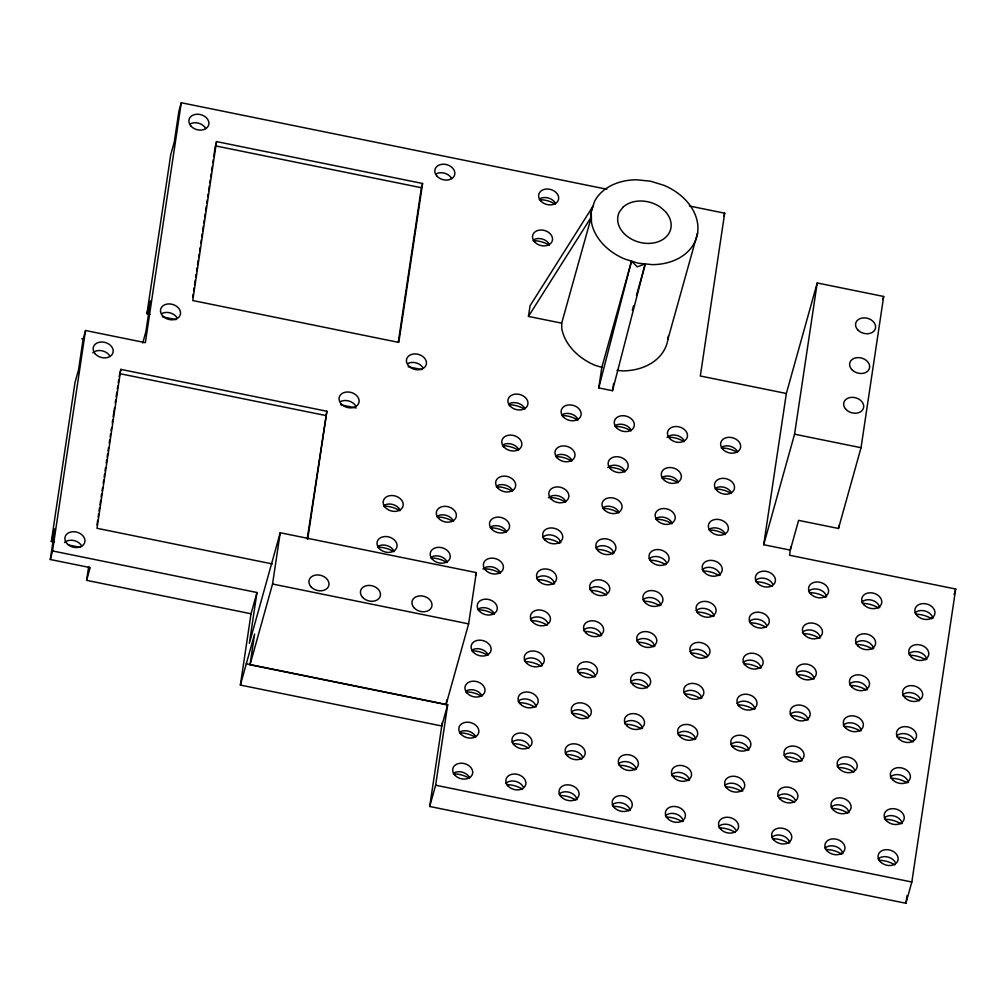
<?xml version="1.0" encoding="UTF-8"?>
<svg xmlns="http://www.w3.org/2000/svg" width="1006" height="1006" viewBox="0 0 1006 1006"><rect width="100%" height="100%" fill="white"/><g stroke="black" fill="none" stroke-linecap="round" stroke-linejoin="round"><path stroke-width="1.5" d="M54.412 542.108L51.344 541.48L74.997 382.531L78.556 369.768L83.158 339.009L85.535 330.509L145.354 342.669L181.269 102.738L606.857 189.241M50.3 559.499L52.526 550.936L256.97 592.521L251.035 613.773L86.617 580.349L90.175 567.598L50.3 559.499L54.902 528.728L51.344 541.48M52.526 550.936L85.535 330.509M86.617 580.349L88.691 566.504M96.991 524.843L97.683 520.215M98.135 517.134L98.601 514.041M99.066 510.96L99.531 507.867M99.984 504.786L100.675 500.158M101.141 497.065L101.606 493.984M102.071 490.903L102.524 487.809M103.228 483.182L103.681 480.101M104.146 477.007L104.611 473.927M105.064 470.833L105.529 467.752M106.221 463.125L106.686 460.044M107.152 456.95L107.617 453.869M108.07 450.776L108.535 447.695M109.226 443.068L109.692 439.974M110.157 436.893L110.61 433.812M111.075 430.719L111.54 427.638M112.232 423.01L112.697 419.917M113.15 416.836L114.546 407.581M115.237 402.941L115.69 399.86M116.155 396.779L116.847 392.139M117.312 389.058L117.777 385.977M118.23 382.884L118.695 379.803M119.161 376.709L120.808 369.378L326.862 411.253L307.685 539.317M120.808 369.378L97.016 528.301L272.312 563.926M150.007 314.3L146.939 313.683L170.731 154.748L174.29 141.997L178.892 111.238L181.269 102.738M192.724 297.072L193.19 293.978M193.642 290.897L194.108 287.817M194.573 284.723L195.265 280.096M195.73 277.015L196.183 273.921M196.648 270.84L197.113 267.747M197.578 264.666L198.27 260.038M198.735 256.945L199.188 253.864M199.653 250.783L200.119 247.69M200.81 243.062L201.275 239.981M201.728 236.888L202.193 233.807M202.659 230.714L203.35 226.086M203.816 223.005L204.268 219.924M204.734 216.831L205.199 213.75M205.664 210.656L206.356 206.029M206.808 202.948L207.274 199.854M207.739 196.774L208.204 193.693M208.657 190.599L209.349 185.972M209.814 182.891L210.279 179.797M210.744 176.716L211.197 173.623M211.662 170.542L212.354 165.915M212.819 162.821L213.285 159.74M213.737 156.659L215.359 145.857L421.413 187.732L422.595 183.482L216.541 141.607L215.762 144.436M216.541 141.607L192.75 300.53L398.804 342.417L422.595 183.482M251.035 613.773L240.371 685.061L441.76 725.992L447.683 704.716L246.294 663.797L240.371 685.061M256.97 592.521L249.362 643.274L280.221 532.752L476.303 572.603L468.633 623.871L446.073 704.64L250.004 664.777L254.606 634.044L246.294 663.797M250.004 664.777L272.551 584.021L280.221 532.752M307.195 538.952L326.862 411.253M398.313 342.04L421.413 187.732M790.754 547.038L789.534 555.249L955.7 589.026L911.838 882.01L905.903 903.262L429.7 806.472L442.275 722.572M446.073 704.64L446.765 700.025M429.7 806.472L435.636 785.221L447.683 704.716M561.688 323.165L528.452 316.412L530.036 305.799L592.936 206.28L590.434 214.303L591.352 216.894L561.688 323.165L561.788 328.66A54.362 41.334 15.6 0 0 595.049 365.304L601.827 367.391L598.759 387.901L612.516 390.705L645.261 263.924L637.263 266.841L631.504 261.132L601.827 367.391M612.516 390.705L613.622 383.374M689.487 206.029L724.685 213.184L700.314 375.993L786.352 393.484L817.212 282.963L883.67 296.468L861.035 447.708L838.488 528.477L798.601 520.366L790.301 550.119L763.705 544.724L786.352 393.484M763.705 544.724L794.564 434.202L817.212 282.963M838.488 528.477L838.954 525.384M905.903 903.262L907.072 895.516M598.759 387.901L631.504 261.132M146.939 313.683L150.498 300.932L145.895 331.691L142.726 343.021M475.461 575.633L476.303 572.603M632.309 310.326L633.566 305.837M636.484 295.362L645.261 263.924M667.921 339.286L697.586 233.015A54.362 41.334 15.6 0 0 664.111 185.393L650.555 181.193L636.584 179.797A54.362 41.334 15.6 0 0 594.647 201.162L591.239 211.398L591.465 222.389A54.362 41.334 15.6 0 0 624.726 259.032L638.282 263.22L652.253 264.628A54.362 41.334 15.6 0 0 697.586 233.015M723.892 216.013L724.685 213.184M882.84 299.461L883.67 296.468M954.116 594.684L955.7 589.026M528.452 316.412L591.352 216.894M616.992 370.334L622.576 370.887A54.362 41.334 15.6 0 0 668.236 336.205M794.564 434.202L861.035 447.708M162.28 316.802L176.088 319.606M408.21 366.788L422.017 369.592M81.826 338.745L83.158 339.009M340.871 404.865L356.212 407.983M119.626 373.628L325.667 415.503M272.551 584.021L468.633 623.871M68.219 544.912L80.493 547.402M435.636 785.221L911.838 882.01M555.45 204.356L551.338 202.093A23.779 18.083 15.6 0 0 539.291 199.653M709.771 528.917A10.198 7.746 15.6 0 1 725.213 533.696M656.591 518.103A10.198 7.746 15.6 0 1 672.033 522.881M655.837 519.171A23.779 18.083 15.6 0 1 671.97 523.736M518.153 701.283A10.198 7.746 15.6 0 1 528.666 699.522A10.198 7.746 15.6 0 1 536.148 706.841M737.637 704.841A23.779 18.083 15.6 0 1 753.758 709.406M689.965 651.674A10.198 7.746 15.6 0 1 707.231 655.183M843.984 726.458A23.779 18.083 15.6 0 1 860.117 731.022M831.069 807.139A10.198 7.746 15.6 0 1 841.569 805.378A10.198 7.746 15.6 0 1 849.051 812.71M897.151 737.272A23.779 18.083 15.6 0 1 913.285 741.824M849.479 684.093A10.198 7.746 15.6 0 1 859.979 682.332A10.198 7.746 15.6 0 1 867.474 689.663M743.132 662.476A10.198 7.746 15.6 0 1 753.632 660.716A10.198 7.746 15.6 0 1 761.127 668.047M678.321 735.046A23.779 18.083 15.6 0 1 694.454 739.611M530.439 619.243A10.198 7.746 15.6 0 1 547.704 622.764M630.649 681.879A10.198 7.746 15.6 0 1 647.914 685.388M583.606 630.058A10.198 7.746 15.6 0 1 594.118 628.297A10.198 7.746 15.6 0 1 601.601 635.629M696.102 610.655A10.198 7.746 15.6 0 1 706.602 608.894A10.198 7.746 15.6 0 1 714.084 616.225M719.215 827.888A23.779 18.083 15.6 0 1 735.348 832.452M612.868 806.271A23.779 18.083 15.6 0 1 628.989 810.836M559.688 795.469A23.779 18.083 15.6 0 1 575.822 800.022M672.184 776.066A23.779 18.083 15.6 0 1 688.305 780.618M531.08 620.601A23.779 18.083 15.6 0 1 547.201 625.154M590.384 590.396A23.779 18.083 15.6 0 1 606.517 594.948M537.217 579.582A23.779 18.083 15.6 0 1 553.35 584.146M589.755 589.038A10.198 7.746 15.6 0 1 607.02 592.547M696.743 612.013A23.779 18.083 15.6 0 1 712.864 616.565M571.333 712.085A10.198 7.746 15.6 0 1 588.598 715.593M824.92 848.146A10.198 7.746 15.6 0 1 835.42 846.386A10.198 7.746 15.6 0 1 842.915 853.717M690.594 653.02A23.779 18.083 15.6 0 1 706.728 657.584M524.931 661.621A23.779 18.083 15.6 0 1 541.065 666.173M878.1 858.961A10.198 7.746 15.6 0 1 895.365 862.469M562.53 414.459A10.198 7.746 15.6 0 1 577.972 419.238M549.49 497.555A23.779 18.083 15.6 0 1 565.624 502.12M431.612 556.909A10.198 7.746 15.6 0 1 447.066 561.688M437.761 515.889A10.198 7.746 15.6 0 1 453.203 520.668M577.469 671.065A10.198 7.746 15.6 0 1 587.969 669.304A10.198 7.746 15.6 0 1 595.464 676.636M614.943 426.343A23.779 18.083 15.6 0 1 631.076 430.895M722.044 446.89A10.198 7.746 15.6 0 1 737.499 451.669M615.697 425.274A10.198 7.746 15.6 0 1 631.139 430.052M721.302 447.947A23.779 18.083 15.6 0 1 737.423 452.511M667.053 437.346A10.198 7.746 15.6 0 1 684.319 440.854M556.381 455.479A10.198 7.746 15.6 0 1 571.836 460.258M561.776 415.528A23.779 18.083 15.6 0 1 577.909 420.08M555.639 456.548A23.779 18.083 15.6 0 1 571.76 461.1M548.421 497.756A10.198 7.746 15.6 0 1 565.686 501.277M730.859 744.503A10.198 7.746 15.6 0 1 741.359 742.742A10.198 7.746 15.6 0 1 748.841 750.074M715.153 488.966A23.779 18.083 15.6 0 1 731.287 493.518M608.806 467.35A23.779 18.083 15.6 0 1 624.94 471.915M715.907 487.897A10.198 7.746 15.6 0 1 731.349 492.676M607.737 467.551A10.198 7.746 15.6 0 1 625.003 471.06M662.728 477.096A10.198 7.746 15.6 0 1 678.182 481.874M909.437 655.233A23.779 18.083 15.6 0 1 925.57 659.798M625.141 724.245A23.779 18.083 15.6 0 1 641.275 728.797M855.628 643.073A10.198 7.746 15.6 0 1 866.128 641.325A10.198 7.746 15.6 0 1 873.61 648.644M796.312 673.291A10.198 7.746 15.6 0 1 806.812 671.53A10.198 7.746 15.6 0 1 814.294 678.849M856.257 644.431A23.779 18.083 15.6 0 1 872.391 648.983M796.941 674.636A23.779 18.083 15.6 0 1 813.074 679.201M908.795 653.887A10.198 7.746 15.6 0 1 919.295 652.127A10.198 7.746 15.6 0 1 926.79 659.458M731.488 745.861A23.779 18.083 15.6 0 1 747.621 750.413M784.667 756.663A23.779 18.083 15.6 0 1 800.801 761.228M831.698 808.484A23.779 18.083 15.6 0 1 847.832 813.049M884.236 817.941A10.198 7.746 15.6 0 1 894.736 816.18A10.198 7.746 15.6 0 1 902.231 823.512M784.026 755.317A10.198 7.746 15.6 0 1 794.526 753.557A10.198 7.746 15.6 0 1 802.021 760.876M837.847 767.477A23.779 18.083 15.6 0 1 853.968 772.03M677.679 733.701A10.198 7.746 15.6 0 1 688.179 731.94A10.198 7.746 15.6 0 1 695.674 739.272M884.878 819.299A23.779 18.083 15.6 0 1 901.011 823.851M790.804 715.656A23.779 18.083 15.6 0 1 806.938 720.208M878.741 860.306A23.779 18.083 15.6 0 1 894.862 864.871M777.89 796.324A10.198 7.746 15.6 0 1 795.155 799.833M725.351 786.868A23.779 18.083 15.6 0 1 741.485 791.433M724.71 785.523A10.198 7.746 15.6 0 1 735.223 783.762A10.198 7.746 15.6 0 1 742.705 791.093M649.071 558.833A10.198 7.746 15.6 0 1 666.337 562.341M808.585 591.251A10.198 7.746 15.6 0 1 819.085 589.503A10.198 7.746 15.6 0 1 826.58 596.822M861.765 602.066A10.198 7.746 15.6 0 1 872.265 600.305A10.198 7.746 15.6 0 1 879.747 607.637M595.892 548.031A10.198 7.746 15.6 0 1 606.392 546.271A10.198 7.746 15.6 0 1 613.874 553.589M702.238 569.648A10.198 7.746 15.6 0 1 712.738 567.887A10.198 7.746 15.6 0 1 720.233 575.206M914.932 612.868A10.198 7.746 15.6 0 1 925.445 611.107A10.198 7.746 15.6 0 1 932.927 618.439M603.424 507.301A10.198 7.746 15.6 0 1 618.866 512.079M809.226 592.609A23.779 18.083 15.6 0 1 825.36 597.162M472.506 649.738A10.198 7.746 15.6 0 1 487.96 654.516M756.047 581.808A23.779 18.083 15.6 0 1 772.18 586.36M454.096 772.784A10.198 7.746 15.6 0 1 469.538 777.563M542.712 537.217A10.198 7.746 15.6 0 1 553.225 535.456A10.198 7.746 15.6 0 1 560.707 542.787M453.341 773.853A23.779 18.083 15.6 0 1 469.475 778.405M825.561 849.504A23.779 18.083 15.6 0 1 841.695 854.056M772.382 838.702A23.779 18.083 15.6 0 1 788.515 843.254M718.573 826.53A10.198 7.746 15.6 0 1 735.839 830.051M666.035 817.086A23.779 18.083 15.6 0 1 682.169 821.638M665.406 815.728A10.198 7.746 15.6 0 1 675.906 813.967A10.198 7.746 15.6 0 1 683.388 821.298M612.226 804.926A10.198 7.746 15.6 0 1 622.727 803.165A10.198 7.746 15.6 0 1 630.209 810.484M778.531 797.683A23.779 18.083 15.6 0 1 794.652 802.235M736.996 703.496A10.198 7.746 15.6 0 1 747.496 701.735A10.198 7.746 15.6 0 1 754.978 709.054M671.543 774.708A10.198 7.746 15.6 0 1 682.043 772.96A10.198 7.746 15.6 0 1 689.525 780.279M683.816 692.681A10.198 7.746 15.6 0 1 694.316 690.921A10.198 7.746 15.6 0 1 701.811 698.252M743.774 663.834A23.779 18.083 15.6 0 1 759.907 668.386M618.363 763.906A10.198 7.746 15.6 0 1 628.863 762.146A10.198 7.746 15.6 0 1 636.358 769.477M749.91 622.815A23.779 18.083 15.6 0 1 766.044 627.379M624.512 722.886A10.198 7.746 15.6 0 1 635.012 721.126A10.198 7.746 15.6 0 1 642.494 728.457M636.785 640.86A10.198 7.746 15.6 0 1 647.286 639.099A10.198 7.746 15.6 0 1 654.768 646.43M642.922 599.853A10.198 7.746 15.6 0 1 653.422 598.092A10.198 7.746 15.6 0 1 660.917 605.411M802.448 632.271A10.198 7.746 15.6 0 1 812.949 630.51A10.198 7.746 15.6 0 1 820.431 637.842M536.575 578.236A10.198 7.746 15.6 0 1 547.075 576.476A10.198 7.746 15.6 0 1 554.57 583.807M749.269 621.469A10.198 7.746 15.6 0 1 766.547 624.978M803.09 633.629A23.779 18.083 15.6 0 1 819.211 638.181M850.12 685.451A23.779 18.083 15.6 0 1 866.254 690.003M903.3 696.253A23.779 18.083 15.6 0 1 919.421 700.817M902.659 694.907A10.198 7.746 15.6 0 1 919.924 698.415M771.753 837.344A10.198 7.746 15.6 0 1 782.253 835.584A10.198 7.746 15.6 0 1 789.735 842.915M891.014 778.279A23.779 18.083 15.6 0 1 907.148 782.844M512.658 743.648A23.779 18.083 15.6 0 1 528.791 748.2M565.825 754.45A23.779 18.083 15.6 0 1 581.958 759.014M619.004 765.264A23.779 18.083 15.6 0 1 635.138 769.816M506.521 784.655A23.779 18.083 15.6 0 1 522.642 789.22M505.88 783.309A10.198 7.746 15.6 0 1 523.145 786.818M466.369 690.757A10.198 7.746 15.6 0 1 481.824 695.536M702.88 570.993A23.779 18.083 15.6 0 1 719.013 575.558M596.533 549.377A23.779 18.083 15.6 0 1 612.654 553.941M649.7 560.191A23.779 18.083 15.6 0 1 665.834 564.743M543.353 538.575A23.779 18.083 15.6 0 1 559.487 543.127M915.573 614.226A23.779 18.083 15.6 0 1 931.707 618.778M862.406 603.411A23.779 18.083 15.6 0 1 878.527 607.976M377.69 547.163A23.779 18.083 15.6 0 1 393.824 551.716M383.827 506.144A23.779 18.083 15.6 0 1 399.96 510.708M384.581 505.087A10.198 7.746 15.6 0 1 400.023 509.866M378.445 546.095A10.198 7.746 15.6 0 1 393.887 550.873M533.155 240.66A23.779 18.083 15.6 0 1 549.289 245.225M490.928 526.704A10.198 7.746 15.6 0 1 506.383 531.482M602.669 508.37A23.779 18.083 15.6 0 1 618.803 512.922M709.016 529.986A23.779 18.083 15.6 0 1 725.15 534.538M661.986 478.164A23.779 18.083 15.6 0 1 678.107 482.717M490.174 527.76A23.779 18.083 15.6 0 1 506.307 532.325M484.037 568.78A23.779 18.083 15.6 0 1 500.171 573.332M471.764 650.807A23.779 18.083 15.6 0 1 487.885 655.371M460.232 731.764A10.198 7.746 15.6 0 1 475.675 736.555M482.968 568.981A10.198 7.746 15.6 0 1 500.234 572.489M497.065 485.684A10.198 7.746 15.6 0 1 512.519 490.463M477.9 609.799A23.779 18.083 15.6 0 1 494.034 614.352M478.655 608.731A10.198 7.746 15.6 0 1 494.097 613.509M684.457 694.039A23.779 18.083 15.6 0 1 700.591 698.592M518.794 702.628A23.779 18.083 15.6 0 1 534.928 707.193M465.615 691.826A23.779 18.083 15.6 0 1 481.748 696.378M584.247 631.403A23.779 18.083 15.6 0 1 600.381 635.968M637.427 642.218A23.779 18.083 15.6 0 1 653.548 646.77M631.278 683.225A23.779 18.083 15.6 0 1 647.411 687.79M578.11 672.423A23.779 18.083 15.6 0 1 594.244 676.975M890.373 776.934A10.198 7.746 15.6 0 1 900.886 775.173A10.198 7.746 15.6 0 1 908.368 782.492M571.974 713.443A23.779 18.083 15.6 0 1 588.095 717.995M668.122 437.145A23.779 18.083 15.6 0 1 684.256 441.697M512.016 742.29A10.198 7.746 15.6 0 1 529.282 745.798M559.047 794.111A10.198 7.746 15.6 0 1 569.559 792.351A10.198 7.746 15.6 0 1 577.042 799.682M524.302 660.263A10.198 7.746 15.6 0 1 534.802 658.502A10.198 7.746 15.6 0 1 542.284 665.834M565.196 753.104A10.198 7.746 15.6 0 1 582.461 756.613M896.522 735.914A10.198 7.746 15.6 0 1 913.788 739.423M755.418 580.449A10.198 7.746 15.6 0 1 772.683 583.958M496.323 486.753A23.779 18.083 15.6 0 1 512.444 491.305M459.478 732.833A23.779 18.083 15.6 0 1 475.612 737.398M430.87 557.978A23.779 18.083 15.6 0 1 446.991 562.53M509.35 403.658A10.198 7.746 15.6 0 1 524.792 408.436M503.214 444.665A10.198 7.746 15.6 0 1 518.656 449.456M508.596 404.726A23.779 18.083 15.6 0 1 524.73 409.279M502.459 445.733A23.779 18.083 15.6 0 1 518.593 450.298M437.006 516.958A23.779 18.083 15.6 0 1 453.14 521.51M540.046 198.584A10.198 7.746 15.6 0 1 555.501 203.363M837.206 766.119A10.198 7.746 15.6 0 1 854.471 769.628M843.342 725.112A10.198 7.746 15.6 0 1 853.843 723.352A10.198 7.746 15.6 0 1 861.337 730.67M790.175 714.298A10.198 7.746 15.6 0 1 800.675 712.537A10.198 7.746 15.6 0 1 808.158 719.868M643.563 601.198A23.779 18.083 15.6 0 1 659.697 605.763M407.832 363.48A10.198 7.746 15.6 0 1 423.275 368.259M190.297 123.801A10.198 7.746 15.6 0 1 205.74 128.579M161.903 313.495A10.198 7.746 15.6 0 1 177.345 318.273M436.227 173.786A10.198 7.746 15.6 0 1 451.681 178.565M533.909 239.591A10.198 7.746 15.6 0 1 549.351 244.383M64.485 542.561A10.198 7.746 15.6 0 1 81.75 546.082M92.741 352.842A10.198 7.746 15.6 0 1 110.006 356.35M340.493 401.557A10.198 7.746 15.6 0 1 355.935 406.336M622.928 207.274L619.533 211.688A27.187 20.673 15.6 0 0 648.329 243.414A27.187 20.673 15.6 0 0 665.381 211.537L660.364 207.148A27.187 20.673 15.6 0 0 622.928 207.274M710.513 531.294A10.198 7.746 15.6 0 0 727.715 531.231A10.198 7.746 15.6 0 0 716.913 519.335A10.198 7.746 15.6 0 0 710.513 531.294M657.333 520.479A10.198 7.746 15.6 0 0 674.536 520.429A10.198 7.746 15.6 0 0 663.734 508.52A10.198 7.746 15.6 0 0 657.333 520.479M604.166 509.677A10.198 7.746 15.6 0 0 621.356 509.614A10.198 7.746 15.6 0 0 610.554 497.719A10.198 7.746 15.6 0 0 604.166 509.677M573.47 714.75A10.198 7.746 15.6 0 0 590.66 714.688A10.198 7.746 15.6 0 0 579.858 702.792A10.198 7.746 15.6 0 0 573.47 714.75M773.878 840.01A10.198 7.746 15.6 0 0 791.081 839.947A10.198 7.746 15.6 0 0 780.279 828.051A10.198 7.746 15.6 0 0 773.878 840.01M567.321 755.758A10.198 7.746 15.6 0 0 584.524 755.707A10.198 7.746 15.6 0 0 573.722 743.799A10.198 7.746 15.6 0 0 567.321 755.758M614.364 807.579A10.198 7.746 15.6 0 0 631.554 807.529A10.198 7.746 15.6 0 0 620.752 795.62A10.198 7.746 15.6 0 0 614.364 807.579M520.291 703.936A10.198 7.746 15.6 0 0 537.493 703.886A10.198 7.746 15.6 0 0 526.691 691.977A10.198 7.746 15.6 0 0 520.291 703.936M827.058 850.812A10.198 7.746 15.6 0 0 844.26 850.749A10.198 7.746 15.6 0 0 833.458 838.853A10.198 7.746 15.6 0 0 827.058 850.812M514.154 744.956A10.198 7.746 15.6 0 0 531.344 744.893A10.198 7.746 15.6 0 0 520.542 732.997A10.198 7.746 15.6 0 0 514.154 744.956M508.017 785.963A10.198 7.746 15.6 0 0 525.207 785.912A10.198 7.746 15.6 0 0 514.406 774.004A10.198 7.746 15.6 0 0 508.017 785.963M880.237 861.614A10.198 7.746 15.6 0 0 897.427 861.564A10.198 7.746 15.6 0 0 886.626 849.655A10.198 7.746 15.6 0 0 880.237 861.614M886.374 820.607A10.198 7.746 15.6 0 0 903.564 820.544A10.198 7.746 15.6 0 0 892.762 808.648A10.198 7.746 15.6 0 0 886.374 820.607M561.185 796.777A10.198 7.746 15.6 0 0 578.387 796.714A10.198 7.746 15.6 0 0 567.585 784.818A10.198 7.746 15.6 0 0 561.185 796.777M833.194 809.792A10.198 7.746 15.6 0 0 850.397 809.742A10.198 7.746 15.6 0 0 839.595 797.833A10.198 7.746 15.6 0 0 833.194 809.792M557.135 457.856A10.198 7.746 15.6 0 0 574.325 457.793A10.198 7.746 15.6 0 0 563.523 445.897A10.198 7.746 15.6 0 0 557.135 457.856M563.272 416.836A10.198 7.746 15.6 0 0 580.462 416.786A10.198 7.746 15.6 0 0 569.66 404.877A10.198 7.746 15.6 0 0 563.272 416.836M550.986 498.863A10.198 7.746 15.6 0 0 568.189 498.813A10.198 7.746 15.6 0 0 557.387 486.904A10.198 7.746 15.6 0 0 550.986 498.863M432.366 559.273A10.198 7.746 15.6 0 0 449.556 559.223A10.198 7.746 15.6 0 0 438.754 547.327A10.198 7.746 15.6 0 0 432.366 559.273M438.503 518.266A10.198 7.746 15.6 0 0 455.693 518.203A10.198 7.746 15.6 0 0 444.904 506.307A10.198 7.746 15.6 0 0 438.503 518.266M585.744 632.711A10.198 7.746 15.6 0 0 602.946 632.661A10.198 7.746 15.6 0 0 592.144 620.765A10.198 7.746 15.6 0 0 585.744 632.711M532.576 621.909A10.198 7.746 15.6 0 0 549.766 621.846A10.198 7.746 15.6 0 0 538.965 609.95A10.198 7.746 15.6 0 0 532.576 621.909M579.607 673.731A10.198 7.746 15.6 0 0 596.797 673.668A10.198 7.746 15.6 0 0 585.995 661.772A10.198 7.746 15.6 0 0 579.607 673.731M722.798 449.254A10.198 7.746 15.6 0 0 739.988 449.204A10.198 7.746 15.6 0 0 729.187 437.296A10.198 7.746 15.6 0 0 722.798 449.254M616.439 427.651A10.198 7.746 15.6 0 0 633.642 427.588A10.198 7.746 15.6 0 0 622.84 415.692A10.198 7.746 15.6 0 0 616.439 427.651M669.619 438.453A10.198 7.746 15.6 0 0 686.809 438.39A10.198 7.746 15.6 0 0 676.019 426.494A10.198 7.746 15.6 0 0 669.619 438.453M892.511 779.587A10.198 7.746 15.6 0 0 909.713 779.537A10.198 7.746 15.6 0 0 898.911 767.628A10.198 7.746 15.6 0 0 892.511 779.587M732.984 747.169A10.198 7.746 15.6 0 0 750.187 747.106A10.198 7.746 15.6 0 0 739.385 735.21A10.198 7.746 15.6 0 0 732.984 747.169M716.649 490.274A10.198 7.746 15.6 0 0 733.852 490.211A10.198 7.746 15.6 0 0 723.05 478.315A10.198 7.746 15.6 0 0 716.649 490.274M663.482 479.472A10.198 7.746 15.6 0 0 680.672 479.409A10.198 7.746 15.6 0 0 669.87 467.513A10.198 7.746 15.6 0 0 663.482 479.472M610.302 468.658A10.198 7.746 15.6 0 0 627.505 468.607A10.198 7.746 15.6 0 0 616.703 456.699A10.198 7.746 15.6 0 0 610.302 468.658M851.617 686.758A10.198 7.746 15.6 0 0 868.819 686.696A10.198 7.746 15.6 0 0 858.017 674.8A10.198 7.746 15.6 0 0 851.617 686.758M651.196 561.499A10.198 7.746 15.6 0 0 668.399 561.436A10.198 7.746 15.6 0 0 657.597 549.54A10.198 7.746 15.6 0 0 651.196 561.499M810.723 593.917A10.198 7.746 15.6 0 0 827.913 593.854A10.198 7.746 15.6 0 0 817.124 581.958A10.198 7.746 15.6 0 0 810.723 593.917M863.903 604.719A10.198 7.746 15.6 0 0 881.093 604.669A10.198 7.746 15.6 0 0 870.291 592.773A10.198 7.746 15.6 0 0 863.903 604.719M917.07 615.534A10.198 7.746 15.6 0 0 934.272 615.471A10.198 7.746 15.6 0 0 923.47 603.575A10.198 7.746 15.6 0 0 917.07 615.534M598.029 550.684A10.198 7.746 15.6 0 0 615.219 550.634A10.198 7.746 15.6 0 0 604.417 538.726A10.198 7.746 15.6 0 0 598.029 550.684M473.26 652.114A10.198 7.746 15.6 0 0 490.45 652.064A10.198 7.746 15.6 0 0 479.648 640.156A10.198 7.746 15.6 0 0 473.26 652.114M467.124 693.134A10.198 7.746 15.6 0 0 484.314 693.071A10.198 7.746 15.6 0 0 473.512 681.175A10.198 7.746 15.6 0 0 467.124 693.134M544.85 539.882A10.198 7.746 15.6 0 0 562.052 539.82A10.198 7.746 15.6 0 0 551.25 527.924A10.198 7.746 15.6 0 0 544.85 539.882M739.133 706.149A10.198 7.746 15.6 0 0 756.323 706.099A10.198 7.746 15.6 0 0 745.521 694.19A10.198 7.746 15.6 0 0 739.133 706.149M692.09 654.328A10.198 7.746 15.6 0 0 709.293 654.277A10.198 7.746 15.6 0 0 698.491 642.369A10.198 7.746 15.6 0 0 692.09 654.328M745.27 665.142A10.198 7.746 15.6 0 0 762.46 665.079A10.198 7.746 15.6 0 0 751.658 653.183A10.198 7.746 15.6 0 0 745.27 665.142M685.954 695.347A10.198 7.746 15.6 0 0 703.156 695.284A10.198 7.746 15.6 0 0 692.354 683.388A10.198 7.746 15.6 0 0 685.954 695.347M626.637 725.552A10.198 7.746 15.6 0 0 643.84 725.489A10.198 7.746 15.6 0 0 633.038 713.594A10.198 7.746 15.6 0 0 626.637 725.552M679.817 736.354A10.198 7.746 15.6 0 0 697.007 736.304A10.198 7.746 15.6 0 0 686.205 724.408A10.198 7.746 15.6 0 0 679.817 736.354M673.68 777.374A10.198 7.746 15.6 0 0 690.87 777.311A10.198 7.746 15.6 0 0 680.069 765.415A10.198 7.746 15.6 0 0 673.68 777.374M632.774 684.533A10.198 7.746 15.6 0 0 649.977 684.482A10.198 7.746 15.6 0 0 639.175 672.586A10.198 7.746 15.6 0 0 632.774 684.533M620.501 766.572A10.198 7.746 15.6 0 0 637.703 766.509A10.198 7.746 15.6 0 0 626.901 754.613A10.198 7.746 15.6 0 0 620.501 766.572M638.923 643.526A10.198 7.746 15.6 0 0 656.113 643.463A10.198 7.746 15.6 0 0 645.311 631.567A10.198 7.746 15.6 0 0 638.923 643.526M591.88 591.704A10.198 7.746 15.6 0 0 609.083 591.641A10.198 7.746 15.6 0 0 598.281 579.745A10.198 7.746 15.6 0 0 591.88 591.704M645.06 602.506A10.198 7.746 15.6 0 0 662.25 602.456A10.198 7.746 15.6 0 0 651.46 590.547A10.198 7.746 15.6 0 0 645.06 602.506M798.437 675.944A10.198 7.746 15.6 0 0 815.64 675.894A10.198 7.746 15.6 0 0 804.838 663.985A10.198 7.746 15.6 0 0 798.437 675.944M804.586 634.937A10.198 7.746 15.6 0 0 821.776 634.874A10.198 7.746 15.6 0 0 810.974 622.978A10.198 7.746 15.6 0 0 804.586 634.937M538.713 580.89A10.198 7.746 15.6 0 0 555.903 580.839A10.198 7.746 15.6 0 0 545.101 568.931A10.198 7.746 15.6 0 0 538.713 580.89M751.407 624.122A10.198 7.746 15.6 0 0 768.609 624.072A10.198 7.746 15.6 0 0 757.807 612.164A10.198 7.746 15.6 0 0 751.407 624.122M780.027 798.99A10.198 7.746 15.6 0 0 797.217 798.927A10.198 7.746 15.6 0 0 786.415 787.032A10.198 7.746 15.6 0 0 780.027 798.99M698.239 613.32A10.198 7.746 15.6 0 0 715.429 613.258A10.198 7.746 15.6 0 0 704.628 601.362A10.198 7.746 15.6 0 0 698.239 613.32M792.3 716.964A10.198 7.746 15.6 0 0 809.503 716.901A10.198 7.746 15.6 0 0 798.701 705.005A10.198 7.746 15.6 0 0 792.3 716.964M845.48 727.766A10.198 7.746 15.6 0 0 862.67 727.715A10.198 7.746 15.6 0 0 851.868 715.807A10.198 7.746 15.6 0 0 845.48 727.766M857.753 645.739A10.198 7.746 15.6 0 0 874.956 645.676A10.198 7.746 15.6 0 0 864.154 633.78A10.198 7.746 15.6 0 0 857.753 645.739M379.187 548.471A10.198 7.746 15.6 0 0 396.389 548.421A10.198 7.746 15.6 0 0 385.587 536.512A10.198 7.746 15.6 0 0 379.187 548.471M385.323 507.452A10.198 7.746 15.6 0 0 402.526 507.401A10.198 7.746 15.6 0 0 391.724 495.505A10.198 7.746 15.6 0 0 385.323 507.452M534.651 241.968A10.198 7.746 15.6 0 0 551.854 241.918A10.198 7.746 15.6 0 0 541.052 230.009A10.198 7.746 15.6 0 0 534.651 241.968M479.397 611.107A10.198 7.746 15.6 0 0 496.599 611.044A10.198 7.746 15.6 0 0 485.797 599.148A10.198 7.746 15.6 0 0 479.397 611.107M491.67 529.068A10.198 7.746 15.6 0 0 508.873 529.018A10.198 7.746 15.6 0 0 498.071 517.109A10.198 7.746 15.6 0 0 491.67 529.068M497.819 488.061A10.198 7.746 15.6 0 0 515.009 487.998A10.198 7.746 15.6 0 0 504.207 476.102A10.198 7.746 15.6 0 0 497.819 488.061M485.533 570.088A10.198 7.746 15.6 0 0 502.736 570.025A10.198 7.746 15.6 0 0 491.934 558.129A10.198 7.746 15.6 0 0 485.533 570.088M460.974 734.141A10.198 7.746 15.6 0 0 478.177 734.091A10.198 7.746 15.6 0 0 467.375 722.182A10.198 7.746 15.6 0 0 460.974 734.141M454.838 775.161A10.198 7.746 15.6 0 0 472.04 775.098A10.198 7.746 15.6 0 0 461.238 763.202A10.198 7.746 15.6 0 0 454.838 775.161M667.531 818.394A10.198 7.746 15.6 0 0 684.734 818.331A10.198 7.746 15.6 0 0 673.932 806.435A10.198 7.746 15.6 0 0 667.531 818.394M526.427 662.929A10.198 7.746 15.6 0 0 543.63 662.866A10.198 7.746 15.6 0 0 532.828 650.97A10.198 7.746 15.6 0 0 526.427 662.929M720.711 829.196A10.198 7.746 15.6 0 0 737.901 829.145A10.198 7.746 15.6 0 0 727.099 817.237A10.198 7.746 15.6 0 0 720.711 829.196M898.647 738.58A10.198 7.746 15.6 0 0 915.85 738.517A10.198 7.746 15.6 0 0 905.048 726.621A10.198 7.746 15.6 0 0 898.647 738.58M726.848 788.176A10.198 7.746 15.6 0 0 744.05 788.126A10.198 7.746 15.6 0 0 733.248 776.23A10.198 7.746 15.6 0 0 726.848 788.176M904.796 697.56A10.198 7.746 15.6 0 0 921.986 697.51A10.198 7.746 15.6 0 0 911.185 685.602A10.198 7.746 15.6 0 0 904.796 697.56M910.933 656.541A10.198 7.746 15.6 0 0 928.123 656.49A10.198 7.746 15.6 0 0 917.321 644.595A10.198 7.746 15.6 0 0 910.933 656.541M839.344 768.785A10.198 7.746 15.6 0 0 856.534 768.722A10.198 7.746 15.6 0 0 845.732 756.826A10.198 7.746 15.6 0 0 839.344 768.785M786.164 757.971A10.198 7.746 15.6 0 0 803.354 757.92A10.198 7.746 15.6 0 0 792.565 746.012A10.198 7.746 15.6 0 0 786.164 757.971M757.543 583.115A10.198 7.746 15.6 0 0 774.746 583.052A10.198 7.746 15.6 0 0 763.944 571.157A10.198 7.746 15.6 0 0 757.543 583.115M704.376 572.301A10.198 7.746 15.6 0 0 721.566 572.251A10.198 7.746 15.6 0 0 710.764 560.342A10.198 7.746 15.6 0 0 704.376 572.301M510.092 406.034A10.198 7.746 15.6 0 0 527.295 405.971A10.198 7.746 15.6 0 0 516.493 394.075A10.198 7.746 15.6 0 0 510.092 406.034M503.956 447.041A10.198 7.746 15.6 0 0 521.158 446.991A10.198 7.746 15.6 0 0 510.356 435.082A10.198 7.746 15.6 0 0 503.956 447.041M540.788 200.961A10.198 7.746 15.6 0 0 557.99 200.898A10.198 7.746 15.6 0 0 547.189 189.002A10.198 7.746 15.6 0 0 540.788 200.961M408.574 365.844A10.198 7.746 15.6 0 0 425.777 365.794A10.198 7.746 15.6 0 0 414.975 353.898A10.198 7.746 15.6 0 0 408.574 365.844M414.107 607.825A10.198 7.746 15.6 0 0 431.31 607.775A10.198 7.746 15.6 0 0 420.508 595.866A10.198 7.746 15.6 0 0 414.107 607.825M362.6 597.363A10.198 7.746 15.6 0 0 379.79 597.3A10.198 7.746 15.6 0 0 368.988 585.404A10.198 7.746 15.6 0 0 362.6 597.363M311.08 586.888A10.198 7.746 15.6 0 0 328.283 586.838A10.198 7.746 15.6 0 0 317.481 574.929A10.198 7.746 15.6 0 0 311.08 586.888M162.645 315.871A10.198 7.746 15.6 0 0 179.848 315.809A10.198 7.746 15.6 0 0 169.046 303.913A10.198 7.746 15.6 0 0 162.645 315.871M191.039 126.178A10.198 7.746 15.6 0 0 208.242 126.115A10.198 7.746 15.6 0 0 197.44 114.219A10.198 7.746 15.6 0 0 191.039 126.178M436.981 176.163A10.198 7.746 15.6 0 0 454.171 176.1A10.198 7.746 15.6 0 0 443.369 164.204A10.198 7.746 15.6 0 0 436.981 176.163M67.05 543.642A10.198 7.746 15.5 0 0 84.252 543.592A10.198 7.746 15.5 0 0 73.463 531.696A10.198 7.746 15.5 0 0 67.05 543.642M341.235 403.934A10.198 7.746 15.6 0 0 358.438 403.871A10.198 7.746 15.6 0 0 347.636 391.975A10.198 7.746 15.6 0 0 341.235 403.934M95.306 353.949A10.198 7.746 15.6 0 0 112.509 353.886A10.198 7.746 15.6 0 0 101.707 341.99A10.198 7.746 15.6 0 0 95.306 353.949M857.716 329.817A10.198 7.746 15.6 0 0 874.918 329.754A10.198 7.746 15.6 0 0 864.116 317.858A10.198 7.746 15.6 0 0 857.716 329.817M851.768 369.554A10.198 7.746 15.6 0 0 868.97 369.491A10.198 7.746 15.6 0 0 858.168 357.595A10.198 7.746 15.6 0 0 851.768 369.554M845.82 409.279A10.198 7.746 15.6 0 0 863.022 409.228A10.198 7.746 15.6 0 0 852.22 397.32A10.198 7.746 15.6 0 0 845.82 409.279"/></g></svg>
